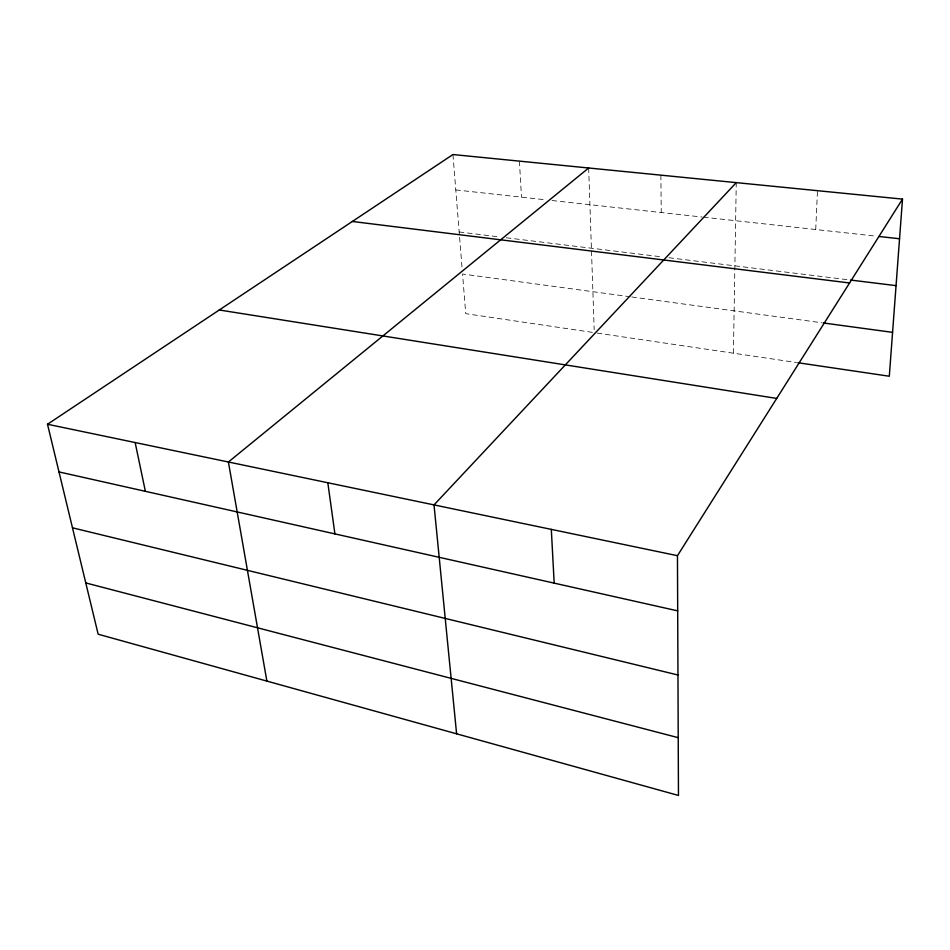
<?xml version="1.0" encoding="UTF-8"?>
<svg xmlns="http://www.w3.org/2000/svg" width="950" height="950" viewBox="0 0 950 950"><rect width="100%" height="100%" fill="white"/><g stroke="black" fill="none" stroke-linecap="round" stroke-linejoin="round"><path stroke-width="0.71" stroke-dasharray="4.75 3.56" d="M733.424 353.21L736.238 184.098M815.729 229.52L817.463 190.677M455.786 189.929L546.238 199.88M552.069 200.521L702.086 217.027M703.534 217.182L876.019 236.158M459.171 231.966L500.401 237.037M506.291 237.761L661.651 256.844M668.966 257.735L848.979 279.858M630.361 296.78L462.543 274.016L465.738 313.654L592.824 332.429M631.797 296.982L821.726 322.751M597.182 333.082L796.48 362.52M452.948 154.541L462.08 268.221M519.413 161.132L521.491 197.161M588.668 167.996L594.189 329.721M660.879 175.156L661.236 212.527"/><path stroke-width="1.43" d="M902.5 199.108L677.457 555.702L678.466 795.459L98.147 634.208L47.5 424.258L452.948 154.541L902.5 199.108L889.307 376.236L797.941 362.734M736.262 182.638L434.019 504.913L456.606 733.816M588.668 167.996L228.404 462.009L266.879 681.091M878.964 236.479L899.543 238.747M850.452 280.036L896.052 285.641M352.343 221.469L849.585 282.969M823.175 322.941L892.572 332.358M219.272 309.985L776.72 398.43M47.5 424.258L677.457 555.702M58.995 471.924L677.694 610.874M72.485 527.808L677.956 674.999M85.773 582.932L678.217 737.675M135.149 442.546L145.374 491.328M327.821 482.754L334.911 533.888M551.309 529.376L554.183 583.134"/></g></svg>
